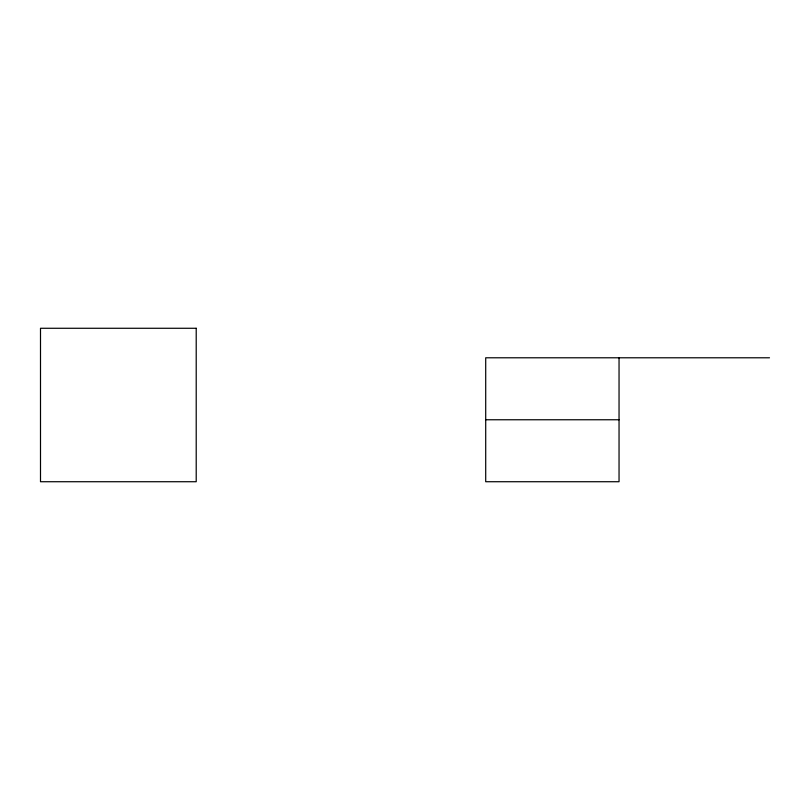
<?xml version="1.0" encoding="UTF-8"?>
<svg xmlns="http://www.w3.org/2000/svg" width="810" height="810" viewBox="0 0 810 810"><rect width="100%" height="100%" fill="white"/><g stroke="black" fill="none" stroke-linecap="round" stroke-linejoin="round"><path stroke-width="1.21" d="M769.5 357.787L485.706 357.787L485.706 481.727L619.042 481.727L619.042 357.787M485.706 419.762L619.042 419.762M196.212 328.273L40.5 328.273L40.5 481.727L196.212 481.727L196.212 328.273"/></g></svg>
